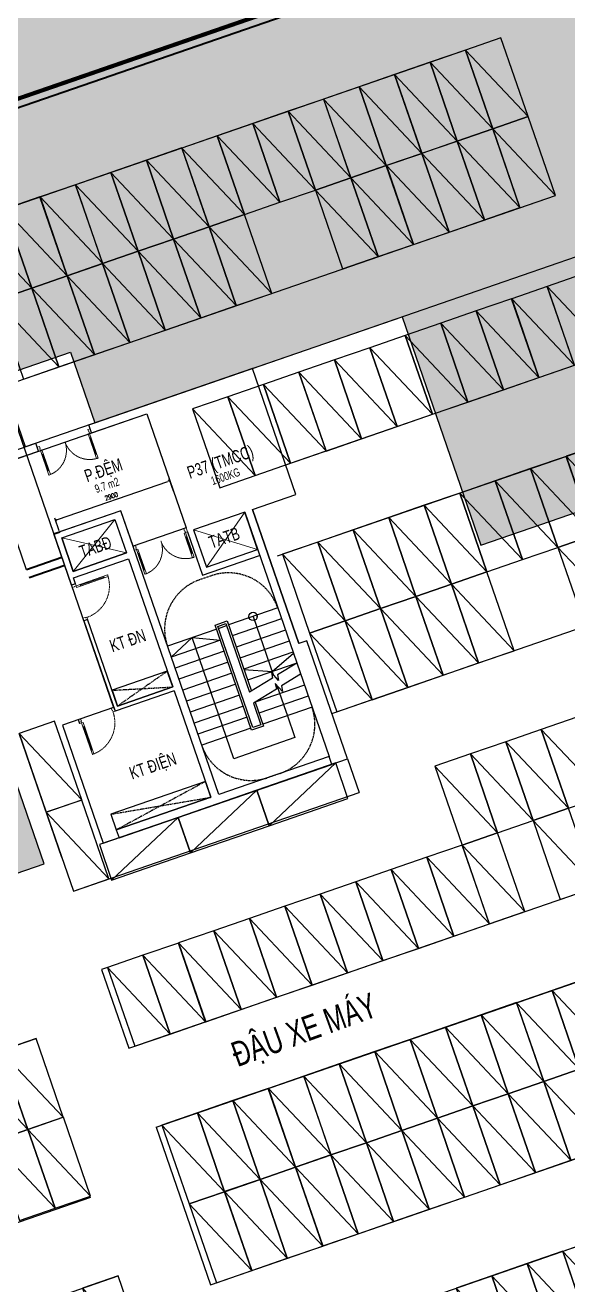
# Model space of a CAD drawing. Header units: millimetres. Extents: x -1534340 to 1713810, y -1348191 to 1114081.
# Drawn here: x 1285277 to 1298295, y -3038 to 27177 of the extents above; entities that cross this region are included whole.
import ezdxf
from ezdxf.enums import TextEntityAlignment as Align

# ---------------------------------------------------------------- set-up
doc = ezdxf.new("R2010")
doc.units = ezdxf.units.MM
doc.header["$LTSCALE"] = 100
doc.header["$PDMODE"] = 32
doc.header["$PDSIZE"] = 2.5
for name, pattern in [('DASHED', [4.5, 3, -1.5]), ('HIDDEN', [0.375, 0.25, -0.125]), ('Xref_ST_MBDV Cot vach 30.7.2022$0$DASHDOT', [1, 0.5, -0.25, 0, -0.25]), ('Xref_ST_MBDV Cot vach 30.7.2022$0$HIDDEN', [0.375, 0.25, -0.125]), ('Xref_ST_MBDV Cot vach 30.7.2022$0$HIDDEN2', [0.1875, 0.125, -0.0625])]:
    doc.linetypes.add(name, pattern=pattern)
doc.layers.add('KT- no plot', color=6, linetype='Continuous', plot=False)
for name, color, linetype in [('KT-Kich thuoc', 9, 'Continuous'), ('xe cơ khí', 251, 'Continuous'), ('xemay', 39, 'Continuous'), ('Xref_ST_MBDV Cot vach 30.7.2022$0$A-FLOR-STRS-ARROW', 8, 'Continuous'), ('Xref_ST_MBDV Cot vach 30.7.2022$0$IDEA - dim', 251, 'Continuous'), ('Xref_ST_MBDV Cot vach 30.7.2022$0$KT-Khuat', 9, 'Xref_ST_MBDV Cot vach 30.7.2022$0$HIDDEN'), ('Xref_ST_MBDV Cot vach 30.7.2022$0$KT-Net manh', 139, 'Continuous'), ('Xref_ST_MBDV Cot vach 30.7.2022$0$KT-Text', 7, 'Continuous'), ('Xref_ST_MBDV Cot vach 30.7.2022$0$KT-Thay', 7, 'Continuous'), ('Xref_ST_MBDV Cot vach 30.7.2022$0$Xref_ST_MBDV Cot vach 30.7.2022|Xref_ST_MBDV Cot vach 30.7.2022|Xref_ST_MBDV Cot vach 30.7.2022|Xref_ST_MBDV Cot vach 30.7.2022|A-WALL-PATT', 251, 'Continuous'), ('Xref_ST_MBDV Cot vach 30.7.2022$0$Xref_ST_MBDV Cot vach 30.7.2022|Xref_ST_MBDV Cot vach 30.7.2022|Xref_ST_MBDV Cot vach 30.7.2022|Xref_ST_MBDV Cot vach 30.7.2022|Site_plot line', 1, 'Xref_ST_MBDV Cot vach 30.7.2022$0$DASHDOT')]:
    doc.layers.add(name, color=color, linetype=linetype)
for name, color, linetype, lineweight in [('KT-Net cat', 1, 'Continuous', 40), ('KT-Net thay', 7, 'Continuous', 15), ('SPE-MEP-HVAC', 140, 'Continuous', 0), ('Xref_ST_MBDV Cot vach 30.7.2022$0$CUA', 37, 'Continuous', 13)]:
    doc.layers.add(name, color=color, linetype=linetype, lineweight=lineweight)
doc.styles.add('Xref_ST_MBDV Cot vach 30.7.2022$0$Arial', font='arial.ttf', dxfattribs={"width": 0.7})
doc.styles.add('Xref_ST_MBDV Cot vach 30.7.2022$0$xref.N.Cot vach tang N2$0$DIM', font='vnsimli.shx', dxfattribs={"width": 0.7})
doc.dimstyles.new('Xref_ST_MBDV Cot vach 30.7.2022$0$xref.N.Cot vach tang N2$0$CCU 1-100 A1', dxfattribs={"dimscale": 100, "dimtxt": 2.2, "dimasz": 1, "dimexe": 1, "dimexo": 0, "dimgap": 1, "dimtad": 1, "dimdec": 0, "dimdsep": 46, "dimtxsty": 'Xref_ST_MBDV Cot vach 30.7.2022$0$xref.N.Cot vach tang N2$0$DIM', "dimblk1": 'Xref_ST_MBDV Cot vach 30.7.2022$0$xref.N.Cot vach tang N2$0$_ARCHTICK', "dimblk2": 'Xref_ST_MBDV Cot vach 30.7.2022$0$xref.N.Cot vach tang N2$0$_ARCHTICK', "dimsah": 1, "dimcen": 0, "dimdle": 1, "dimclrd": 256, "dimclre": 256, "dimclrt": 31, "dimadec": 0, "dimazin": 0, "dimtfac": 1, "dimtdec": 0, "dimtix": 1, "dimtmove": 2, "dimatfit": 3, "dimldrblk": 'Xref_ST_MBDV Cot vach 30.7.2022$0$xref.N.Cot vach tang N2$0$_ARCHTICK', "dimfxl": 8, "dimtolj": 1, "dimarcsym": 0})

# ---------------------------------------------------------------- blocks, each defined once
blk = doc.blocks.new('*U2314')
for p, q in [((-1260, 525), (-1300, 525)), ((-1280, 100), (-1280, 525)), ((-90, 525), (-50, 525)), ((-70, 100), (-70, 525)), ((-1260, 100), (-1300, 100)), ((-90, 100), (-50, 100))]:
    blk.add_line(p, q)
for points in [[(-1300, 0), (-1260, 0), (-1260, 625), (-1300, 625)], [(-50, 0), (-90, 0), (-90, 625), (-50, 625)], [(-1350, -100), (-1290, -100), (-1290, -40), (-1300, -40), (-1300, 0), (-1350, 0)], [(0, -100), (-60, -100), (-60, -40), (-50, -40), (-50, 0), (0, 0)]]:
    blk.add_lwpolyline(points, close=True)
at = {"linetype": 'Xref_ST_MBDV Cot vach 30.7.2022$0$HIDDEN2'}
for centre, start, end in [((-1300, 0), 0, 90), ((-50, 0), 90, 180)]:
    blk.add_arc(centre, 625, start, end, dxfattribs=at)
blk = doc.blocks.new('*U576')
blk.add_line((-70, 100), (-70, 700))
for points in [[(-50, 0), (-50, 800), (-90, 800), (-90, 0)], [(-50, 100), (-90, 100), (-90, 700), (-50, 700)], [(-900, -100), (-840, -100), (-840, -40), (-850, -40), (-850, 0), (-900, 0)], [(0, -100), (-60, -100), (-60, -40), (-50, -40), (-50, 0), (0, 0)]]:
    blk.add_lwpolyline(points, close=True)
at = {"linetype": 'Xref_ST_MBDV Cot vach 30.7.2022$0$HIDDEN'}
blk.add_arc((-50, 0), 800, 90, 180, dxfattribs=at)
blk = doc.blocks.new('*U193')
blk.add_line((-70, -100), (-70, -700))
for points in [[(-900, 100), (-840, 100), (-840, 40), (-850, 40), (-850, 0), (-900, 0)], [(-50, 0), (-50, -800), (-90, -800), (-90, 0)], [(0, 100), (-60, 100), (-60, 40), (-50, 40), (-50, 0), (0, 0)], [(-50, -100), (-90, -100), (-90, -700), (-50, -700)]]:
    blk.add_lwpolyline(points, close=True)
at = {"linetype": 'Xref_ST_MBDV Cot vach 30.7.2022$0$HIDDEN'}
blk.add_arc((-50, 0), 800, 180, 270, dxfattribs=at)
blk = doc.blocks.new('tuongnam')
at = {"layer": 'Defpoints'}
for points in [[(-49186.3, 17807.4), (-47910.2, 18248), (-47632.8, 17444.5), (-48908.9, 17003.9)], [(-45715.9, 17101.3), (-44487.1, 17525.5), (-44797.1, 18423.5), (-46025.9, 17999.3)]]:
    blk.add_lwpolyline(points, close=True, dxfattribs=at)
at = {"layer": 'SPE-MEP-HVAC', "linetype": 'HIDDEN', "ltscale": 1500}
for p, q in [((-48908.9, 17003.9), (-47910.2, 18248)), ((-45715.9, 17101.3), (-44797.1, 18423.5)), ((-46025.9, 17999.3), (-44487.1, 17525.5)), ((-49186.3, 17807.4), (-47632.8, 17444.5))]:
    blk.add_line(p, q, dxfattribs=at)
at = {"layer": 'Xref_ST_MBDV Cot vach 30.7.2022$0$A-FLOR-STRS-ARROW'}
for points in [[(-43547.2, 14803.2), (-44006.4, 14519.9), (-43983.3, 14386.3), (-44156.3, 14578.9), (-44129.3, 14444.1), (-44681, 14103.7)], [(-43455.5, 14537.7), (-43914.7, 14254.4), (-43891.6, 14120.8), (-44064.6, 14313.4), (-44037.6, 14178.6), (-44589.3, 13838.2)]]:
    blk.add_lwpolyline(points, dxfattribs=at)
at = {"layer": 'Xref_ST_MBDV Cot vach 30.7.2022$0$IDEA - dim', "color": 1}
for p, q in [((-48535.4, 20518.2), (-47212, 20975.1)), ((-48470.1, 20329.2), (-47146.7, 20786.1)), ((-48470.1, 20329.2), (-48535.4, 20518.2)), ((-47910.2, 18248), (-47632.8, 17444.5)), ((-46167.7, 17950.3), (-45808.7, 16910.6)), ((-49186.3, 17807.4), (-48908.9, 17003.9)), ((-48908.9, 17003.9), (-47632.8, 17444.5)), ((-48907.2, 16845.8), (-47583.9, 17302.7)), ((-47583.9, 17302.7), (-46523.3, 14230.6)), ((-45808.7, 16910.6), (-44438.1, 17383.8)), ((-48858.3, 16704), (-48907.2, 16845.8)), ((-48659.1, 15820.7), (-48564.6, 15853.3)), ((-48659.1, 15820.7), (-47908.5, 13646.6)), ((-47846.6, 13773.8), (-48564.6, 15853.3)), ((-46523.3, 14230.6), (-47846.6, 13773.8)), ((-46490.6, 14136.1), (-47908.5, 13646.6)), ((-46490.6, 14136.1), (-45609.5, 11583.9)), ((-48791.9, 13447.4), (-48759.2, 13352.9))]:
    blk.add_line(p, q, dxfattribs=at)
for points in [[(-45609.5, 11583.9), (-47878.1, 10800.7), (-47812.8, 10611.7), (-42708.5, 12373.9), (-42773.7, 12563), (-45420.5, 11649.2), (-47770.1, 18455), (-49235.3, 17949.2)], [(-44608, 18488.8), (-43498.5, 15275)], [(-49186.3, 17807.4), (-47910.2, 18248)], [(-44797.1, 18423.5), (-42773.7, 12563)], [(-48858.3, 16704), (-48952.8, 16671.4), (-49377.1, 17900.2)], [(-46025.9, 17999.3), (-45715.9, 17101.3), (-44487.1, 17525.5)]]:
    blk.add_lwpolyline(points, dxfattribs=at)
at = {"layer": 'Xref_ST_MBDV Cot vach 30.7.2022$0$KT-Khuat', "linetype": 'Xref_ST_MBDV Cot vach 30.7.2022$0$HIDDEN'}
for p, q in [((-46653.8, 14608.7), (-47846.6, 13773.8)), ((-47977.2, 14151.9), (-46523.3, 14230.6)), ((-45740, 11962), (-47878.1, 10800.7)), ((-48008.6, 11178.8), (-45609.5, 11583.9))]:
    blk.add_line(p, q, dxfattribs=at)
at = {"layer": 'Xref_ST_MBDV Cot vach 30.7.2022$0$KT-Net manh'}
blk.add_line((-44499.2, 15893.4), (-44500.3, 15955.2), dxfattribs=at)
blk.add_line((-44499.2, 15893.4), (-44500.3, 15955.2), dxfattribs=at)
at = {"layer": 'Xref_ST_MBDV Cot vach 30.7.2022$0$KT-Net manh', "linetype": 'Xref_ST_MBDV Cot vach 30.7.2022$0$HIDDEN'}
for points in [[(-44004.1, 16126.6, 0.4141313), (-45593.3, 16900.3), (-45877.4, 16802.2, 0.4141313), (-46650.8, 15212.8, 1.0000292)], [(-43181.7, 13744.5, -0.4141313), (-43955, 12155.1), (-44239.2, 12057.1, -0.4141313), (-45828.4, 12830.8, -1.0000292)]]:
    blk.add_lwpolyline(points, format="xyb", dxfattribs=at)
at = {"layer": 'Xref_ST_MBDV Cot vach 30.7.2022$0$KT-Net manh'}
for points in [[(-44594.9, 15922.6), (-44115.1, 14533.1)], [(-46559.4, 14948.1), (-46060, 15416.8), (-45377.8, 15356.1)], [(-44023.5, 14267.6), (-43811.6, 13654), (-43779, 13559.5), (-43591.4, 13016), (-45056.5, 12510.2), (-46060, 15416.8)], [(-44817.1, 14651.3), (-44138, 14599.3), (-43628.7, 15039.5)]]:
    blk.add_lwpolyline(points, dxfattribs=at)
blk.add_circle((-44594.9, 15922.6), 100, dxfattribs=at)
blk.add_circle((-44594.9, 15922.6), 100, dxfattribs=at)
at = {"layer": 'Xref_ST_MBDV Cot vach 30.7.2022$0$KT-Thay', "extrusion": (-1.21212e-08, -4.22423e-09, 1)}
for p, q in [((-44004.1, 16126.6), (-45185.6, 15718.6)), ((-43912.7, 15861.9), (-45094.3, 15454)), ((-45469.2, 15620.7), (-46650.8, 15212.8)), ((-43821.3, 15597.2), (-45002.9, 15189.3)), ((-45377.8, 15356.1), (-46559.4, 14948.1)), ((-43729.9, 15332.6), (-44911.5, 14924.6)), ((-45286.5, 15091.4), (-46468, 14683.5)), ((-45195.1, 14826.7), (-46376.6, 14418.8)), ((-43638.6, 15067.9), (-44820.1, 14660)), ((-45103.7, 14562.1), (-46285.3, 14154.1)), ((-43547.2, 14803.2), (-44728.8, 14395.3)), ((-45012.3, 14297.4), (-46193.9, 13889.5)), ((-43364.4, 14273.9), (-44546, 13866)), ((-44921, 14032.7), (-46102.5, 13624.8)), ((-43273.1, 14009.2), (-44454.6, 13601.3)), ((-44829.6, 13768), (-46011.1, 13360.1)), ((-43181.7, 13744.5), (-44363.2, 13336.6)), ((-44738.2, 13503.4), (-45919.8, 13095.4)), ((-44646.8, 13238.7), (-45828.4, 12830.8))]:
    blk.add_line(p, q, dxfattribs=at)
at = {"layer": 'Xref_ST_MBDV Cot vach 30.7.2022$0$KT-Thay'}
blk.add_line((-45421.9, 15637.1), (-45232.9, 15702.3), dxfattribs=at)
for points in [[(-44545.7, 13865.1), (-44346.9, 13289.3), (-44630.5, 13191.4), (-45501.8, 15715.3), (-45218.3, 15813.2), (-44637.4, 14130.6)], [(-44589.3, 13838.2), (-44410.5, 13320.3), (-44599.6, 13255), (-45438.3, 15684.3), (-45249.2, 15749.6), (-44681, 14103.7)]]:
    blk.add_lwpolyline(points, dxfattribs=at)
for points in [[(-46523.3, 14230.6), (-46653.8, 14608.7), (-47977.2, 14151.9), (-47846.6, 13773.8)], [(-45609.5, 11583.9), (-45740, 11962), (-48008.6, 11178.8), (-47878.1, 10800.7)]]:
    blk.add_lwpolyline(points, close=True, dxfattribs=at)
at = {"layer": 'Xref_ST_MBDV Cot vach 30.7.2022$0$CUA', "xscale": -1}
for name, p, rotation in [('*U2314', (-48470.1, 20329.2), 199.0471379530761), ('*U2314', (-46167.7, 17950.3), 199.0471379530761), ('*U576', (-48858.3, 16704), 289.0471379551669), ('*U193', (-48759.2, 13352.9), 19.04713795517583)]:
    blk.add_blockref(name, p, dxfattribs=dict(at, rotation=rotation))
at = {"layer": 'Xref_ST_MBDV Cot vach 30.7.2022$0$KT-Text', "style": 'Xref_ST_MBDV Cot vach 30.7.2022$0$Arial', "width": 0.7}
for s, height, p in [('P37 (TMCC)', 300, (-45333.9, 19489.6)), ('1600KG', 200, (-45226.6, 19188.4)), ('TABĐ', 300, (-48329.3, 17446.3)), ('TATB', 300, (-45240, 17666.5)), ('KT ĐN', 300, (-47554.8, 15202.9)), ('KT ĐIỆN', 300, (-46952.3, 12197.8))]:
    blk.add_text(s, height=height, rotation=19.04714, dxfattribs=at).set_placement(p, align=Align.CENTER)
blk = doc.blocks.new('Xref_ST_MBDV Cot vach 30.7.2022$0$Tuong Vay01-flat-1')
at = {"layer": 'Xref_ST_MBDV Cot vach 30.7.2022$0$Xref_ST_MBDV Cot vach 30.7.2022|Xref_ST_MBDV Cot vach 30.7.2022|Xref_ST_MBDV Cot vach 30.7.2022|Xref_ST_MBDV Cot vach 30.7.2022|A-WALL-PATT'}
h = blk.add_hatch(dxfattribs=at)
h.set_pattern_fill('ACET-2D-VATLIEU04', color=256, scale=50, pattern_type=2)
h.set_pattern_definition([(50, (-11139561.84, -1407213.45), (-225.902474, 189.5546825), [37.5, -412.5]), (355, (-11139561.84, -1407213.45), (32.127212, 367.215716), [30, -330]), (100.4514, (-11139531.95, -1407216.06), (-341.231527, -62.944187), [31.870095, -350.571056]), (46.1842, (-11139561.84, -1407113.45), (-319.180497, 306.252097), [56.25, -618.75]), (96.6356, (-11139517.37, -1407120.34), (-516.995922, -60.144022), [47.805144, -525.8565]), (351.1842, (-11139561.84, -1407113.45), (84.740774, 546.39543), [45, -495]), (21, (-11139511.84, -1407138.45), (-105.680822, 275.3079534), [37.5, -412.5]), (326, (-11139511.84, -1407138.45), (206.128805, 305.59852), [30, -330]), (71.4514, (-11139486.97, -1407155.22), (-328.963765, 110.380101), [31.870095, -350.571056]), (37.5, (-11139561.84, -1407213.45), (-78.1345294, 101.8269012), [0, -326, 0, -335, 0, -331.25]), (7.5, (-11139561.84, -1407213.45), (-23.2793464, 176.824191), [0, -191, 0, -318.5, 0, -126.25]), (327.5, (-11139673.34, -1407213.45), (71.9444175, 112.9301145), [0, -125, 0, -390, 0, -517.5000003]), (317.5, (-11139723.34, -1407213.45), (158.0205496, 172.449169), [0, -162.5, 0, -259, 0, -367.5]), (45, (-11139561.84, -1407213.45), (-150.260191, 150.260191), []), (45, (-11139561.84, -1407152.2), (-150.260191, 150.260191), [])])
h.paths.add_polyline_path([(-82665, -118500), (-81837, -121132), (-80903, -123728), (-79863, -126284), (-78720, -128795), (-77475, -131258), (-76131, -133667), (-74689, -136020), (-73153, -138312), (-71525, -140539), (-69807, -142699), (-68002, -144786), (-66114, -146798), (-64145, -148731), (-62100, -150582), (-59980, -152349), (-57790, -154027), (-55533, -155614), (-53213, -157109), (-50835, -158507), (-48401, -159807), (-45916, -161007), (-43385, -162104), (-40811, -163097), (-38198, -163985), (-35551, -164765), (-32875, -165436), (-30174, -165998), (-27451, -166448), (-24702, -166789), (-4397, -168938), (36420, -167648), (41836, -160719), (12445, -24368), (8473, -9249), (-4719, -5521), (-10557, -9947), (-34021, -27848), (-39777, -32009), (-41249, -35294), (-45787, -38574), (-49368, -38942), (-57644, -44924), (-59845, -46601), (-61969, -48362), (-64020, -50208), (-65993, -52137), (-67887, -54144), (-69696, -56226), (-71420, -58381), (-73054, -60604), (-74596, -62892), (-76043, -65242), (-77394, -67648), (-78645, -70107), (-79794, -72615), (-80841, -75168), (-81782, -77762), (-82617, -80392), (-83343, -83054), (-83961, -85743), (-84468, -88455), (-84865, -91186), (-85149, -93930), (-85321, -96684), (-85381, -99530), (-85329, -102201), (-85163, -104955), (-84886, -107701), (-84496, -110432), (-83996, -113146), (-83385, -115836)], flags=16)
h.paths.add_polyline_path([(-83625, -118781), (-82785, -121452), (-81837, -124086), (-80781, -126680), (-79621, -129228), (-78358, -131727), (-76994, -134172), (-75531, -136560), (-73973, -138886), (-72320, -141146), (-70577, -143337), (-68746, -145455), (-66829, -147497), (-64832, -149459), (-62755, -151337), (-60604, -153130), (-58382, -154833), (-56092, -156444), (-53738, -157960), (-51324, -159379), (-48854, -160699), (-46333, -161916), (-43764, -163030), (-41151, -164038), (-38500, -164938), (-35814, -165730), (-33098, -166411), (-30357, -166981), (-27595, -167438), (-24816, -167783), (-4434, -169940), (36920, -168633), (42913, -160966), (13418, -24135), (9295, -8442), (-4926, -4424), (-11163, -9151), (-34617, -27045), (-40580, -31355), (-42052, -34640), (-46156, -37607), (-49737, -37975), (-58240, -44121), (-60467, -45819), (-62623, -47605), (-64704, -49479), (-66707, -51435), (-68628, -53472), (-70465, -55586), (-72214, -57772), (-73872, -60029), (-75437, -62350), (-76905, -64734), (-78276, -67176), (-79545, -69672), (-80712, -72217), (-81774, -74808), (-82729, -77440), (-83576, -80109), (-84314, -82810), (-84940, -85539), (-85455, -88291), (-85857, -91062), (-86146, -93847), (-86321, -96642), (-86382, -99529), (-86328, -102241), (-86160, -105036), (-85879, -107821), (-85484, -110593), (-84976, -113347), (-84356, -116078)])
at = {"layer": 'Xref_ST_MBDV Cot vach 30.7.2022$0$Xref_ST_MBDV Cot vach 30.7.2022|Xref_ST_MBDV Cot vach 30.7.2022|Xref_ST_MBDV Cot vach 30.7.2022|Xref_ST_MBDV Cot vach 30.7.2022|Site_plot line', "ltscale": 5000}
blk.add_arc((-17764, -99529), 69167, 126.14636, 263.7927, dxfattribs=at)
blk = doc.blocks.new('bbbbbee')
at = {"layer": 'Defpoints'}
h = blk.add_hatch(dxfattribs=at)
h.set_pattern_fill('AR-SAND', color=256, scale=500)
h.set_pattern_definition([(37.5, (0, 0), (-31.4967, 963.4119), [0, -760, 0, -850, 0, -812.5]), (7.5, (0, 0), (884.8884, 1411.073), [0, -410, 0, -685, 0, -262.5]), (327.5, (-615, 0), (1557.071, 2.8295), [0, -250, 0, -900, 0, -1175]), (317.5, (-615, 0), (1503.063, 438.838), [0, -125, 0, -590, 0, -675])])
h.paths.add_polyline_path([(264807, 38388), (272180, 40933), (274073, 35451), (280241, 37580), (278348, 43059), (289880, 47041), (287286, 54559), (247798, 40926), (253525, 24336), (263592, 27812), (259874, 38583), (264222, 40084)])
blk.add_lwpolyline([(264807, 38388), (272180, 40933), (274073, 35451), (280241, 37580), (278348, 43059), (289880, 47041), (287286, 54559), (247798, 40926), (253525, 24336), (263592, 27812), (259874, 38583), (264222, 40084)], close=True, dxfattribs=at)
blk = doc.blocks.new('plot bike')
at = {"linetype": 'HIDDEN', "ltscale": 1000}
blk.add_line((0, 450), (2000, -450), dxfattribs=at)
blk.add_lwpolyline([(0, 450), (2000, 450), (2000, -450), (0, -450)], close=True, dxfattribs=at)
blk = doc.blocks.new('bbbwetw')
at = {"layer": 'xemay'}
for p, q in [((273701, 47330), (259073, 42279)), ((260379, 38498), (275857, 43842)), ((268588, 39693), (276363, 42377)), ((269388, 37377), (277163, 40061)), ((269190, 35193), (277815, 38171)), ((270495, 31412), (279121, 34390)), ((264018, 27959), (262990, 30936)), ((270871, 30325), (271148, 29521)), ((264319, 27164), (271148, 29521)), ((265624, 23383), (281079, 28718)), ((266277, 21492), (281732, 26828)), ((252688, 19922), (263400, 23620)), ((267582, 17711), (283037, 23047)), ((268235, 15821), (283690, 21156)), ((258733, 15633), (265367, 17923)), ((266672, 14142), (265367, 17923))]:
    blk.add_line(p, q, dxfattribs=at)
for points in [[(235916, 36168, 0.231969), (284275, 4518), (305944, 2225)], [(252697, 19897, 0.019091), (256608, 17015), (264714, 19814)]]:
    blk.add_lwpolyline(points, format="xyb", dxfattribs=at)
for points in [[(265113, 25322), (264971, 25273), (265624, 23383)], [(266277, 21492), (267582, 17711)]]:
    blk.add_lwpolyline(points, dxfattribs=at)
for p, xscale, rotation in [((274779, 45586), -1, 289.0471379636341), ((273929, 45292), -1, 289.0471379636341), ((273078, 44999), -1, 289.0471379636341), ((272227, 44705), -1, 289.0471379636341), ((271376, 44411), -1, 289.0471379636341), ((270526, 44117), -1, 289.0471379636341), ((269675, 43824), -1, 289.0471379636341), ((275432, 43695), -1, 289.0471379636341), ((268824, 43530), -1, 289.0471379636341), ((274581, 43402), -1, 289.0471379636341), ((267973, 43236), -1, 289.0471379636341), ((273731, 43108), -1, 289.0471379636341), ((267123, 42943), -1, 289.0471379636341), ((272880, 42814), -1, 289.0471379636341), ((266272, 42649), -1, 289.0471379636341), ((272029, 42521), -1, 289.0471379636341), ((265421, 42355), -1, 289.0471379636341), ((271178, 42227), -1, 289.0471379636341), ((264571, 42061), -1, 289.0471379636341), ((262869, 41474), -1, 289.0471379636341), ((263720, 41768), -1, 289.0471379636341), ((268626, 41346), -1, 289.0471379636341), ((267775, 41052), -1, 289.0471379636341), ((266925, 40758), -1, 289.0471379636341), ((266074, 40465), -1, 289.0471379636341), ((265223, 40171), -1, 289.0471379636341), ((264373, 39877), -1, 289.0471379636341), ((276737, 39914), -1, 289.0471379636341), ((263522, 39584), -1, 289.0471379636341), ((275887, 39621), -1, 289.0471379636341), ((275036, 39327), -1, 289.0471379636341), ((274185, 39033), -1, 289.0471379636341), ((273334, 38740), -1, 289.0471379636341), ((271633, 38152), -1, 289.0471379636341), ((272484, 38446), -1, 289.0471379636341), ((270782, 37858), -1, 289.0471379636341), ((269932, 37565), -1, 289.0471379636341), ((269081, 37271), -1, 289.0471379636341), ((268230, 36977), -1, 289.0471379636341), ((277192, 35840), -1, 289.0471379636341), ((276341, 35546), -1, 289.0471379636341), ((275491, 35252), -1, 289.0471379636341), ((274640, 34959), -1, 289.0471379636341), ((273789, 34665), -1, 289.0471379636341), ((272938, 34371), -1, 289.0471379636341), ((272088, 34077), -1, 289.0471379636341), ((271237, 33784), -1, 289.0471379636341), ((276994, 33656), -1, 289.0471379636341), ((270386, 33490), -1, 289.0471379636341), ((274442, 32774), -1, 289.0471379636341), ((273591, 32481), -1, 289.0471379636341), ((272740, 32187), -1, 289.0471379636341), ((271890, 31893), -1, 289.0471379636341), ((271039, 31600), -1, 289.0471379636341), ((264068, 29193), -1, 289.0471379636341), ((276598, 29287), -1, 289.0471379636341), ((275747, 28993), -1, 289.0471379636341), ((274896, 28700), -1, 289.0471379636341), ((270735, 29802), -0.9999999999999999, 19.04713796363412), ((274046, 28406), -1, 289.0471379636341), ((264720, 27302), -1, 289.0471379636341), ((268845, 29149), -0.9999999999999999, 19.04713796363412), ((276400, 27103), -1, 289.0471379636341), ((266954, 28497), -0.9999999999999999, 19.04713796363412), ((274698, 26515), -1, 289.0471379636341), ((273848, 26222), -1, 289.0471379636341), ((272997, 25928), -1, 289.0471379636341), ((272146, 25634), -1, 289.0471379636341), ((271296, 25341), -1, 289.0471379636341), ((270445, 25047), -1, 289.0471379636341), ((269594, 24753), -1, 289.0471379636341), ((268743, 24460), -1, 289.0471379636341), ((267893, 24166), -1, 289.0471379636341), ((267042, 23872), -1, 289.0471379636341), ((266191, 23578), -1, 289.0471379636341), ((276855, 23028), -1, 289.0471379636341), ((275153, 22441), -1, 289.0471379636341), ((276004, 22734), -1, 289.0471379636341), ((274302, 22147), -1, 289.0471379636341), ((273452, 21853), -1, 289.0471379636341), ((263627, 21582), -1, 289.0471379636341), ((272601, 21560), -1, 289.0471379636341), ((262776, 21289), -1, 289.0471379636341), ((271750, 21266), -1, 289.0471379636341), ((270899, 20972), -1, 289.0471379636341), ((270049, 20679), -1, 289.0471379636341), ((276657, 20844), -1, 289.0471379636341), ((269198, 20385), -1, 289.0471379636341), ((275806, 20550), -1, 289.0471379636341), ((268347, 20091), -1, 289.0471379636341), ((274955, 20257), -1, 289.0471379636341), ((267497, 19797), -1, 289.0471379636341), ((274104, 19963), -1, 289.0471379636341), ((264280, 19692), -1, 289.0471379636341), ((273254, 19669), -1, 289.0471379636341), ((263429, 19398), -1, 289.0471379636341), ((272403, 19375), -1, 289.0471379636341), ((271552, 19082), -1, 289.0471379636341), ((270701, 18788), -1, 289.0471379636341), ((269851, 18494), -1, 289.0471379636341), ((268149, 17907), -1, 289.0471379636341), ((269000, 18201), -1, 289.0471379636341), ((277111, 16769), -1, 289.0471379636341), ((276260, 16476), -1, 289.0471379636341), ((275410, 16182), -1, 289.0471379636341), ((265594, 15886), -1, 289.0471379636341), ((274559, 15888), -1, 289.0471379636341)]:
    blk.add_blockref('plot bike', p, dxfattribs=dict(at, xscale=xscale, rotation=rotation))
blk = doc.blocks.new('cot')
at = {"layer": 'xe cơ khí'}
for points in [[(11052751, 1251358), (11053091, 1251358), (11053091, 1250978), (11052751, 1250978)], [(11052801, 1251268), (11053001, 1251268), (11053001, 1251252), (11052801, 1251252)], [(11052801, 1251268), (11053001, 1251268), (11053001, 1251068), (11052801, 1251068)], [(11052921, 1251252), (11052921, 1251084), (11052881, 1251084), (11052881, 1251252)], [(11052801, 1251084), (11053001, 1251084), (11053001, 1251068), (11052801, 1251068)]]:
    blk.add_lwpolyline(points, close=True, dxfattribs=at)
blk = doc.blocks.new('bbbb5')
at = {"layer": 'xe cơ khí'}
for points in [[(7840, 6380), (7460, 6380), (7460, 6000), (7840, 6000)], [(175, 6090), (275, 6090), (275, 290), (175, 290)], [(7550, 6290), (250, 6290), (250, 6090), (7550, 6090)], [(2525, 6090), (2625, 6090), (2625, 290), (2525, 290)], [(2675, 6090), (2775, 6090), (2775, 290), (2675, 290)], [(5025, 6090), (5125, 6090), (5125, 290), (5025, 290)], [(5175, 6090), (5275, 6090), (5275, 290), (5175, 290)], [(7625, 6090), (7525, 6090), (7525, 290), (7625, 290)], [(7750, 6290), (7550, 6290), (7550, 6274), (7750, 6274)], [(7750, 6290), (7550, 6290), (7550, 6090), (7750, 6090)], [(7750, 6106), (7550, 6106), (7550, 6090), (7750, 6090)], [(7630, 6274), (7630, 6106), (7670, 6106), (7670, 6274)], [(7675, 6090), (7775, 6090), (7775, 290), (7675, 290)], [(7750, 6290), (12550, 6290), (12550, 6090), (7750, 6090)], [(10125, 6090), (10025, 6090), (10025, 290), (10125, 290)], [(10275, 6090), (10175, 6090), (10175, 290), (10275, 290)], [(12625, 6090), (12525, 6090), (12525, 290), (12625, 290)], [(7840, 380), (7460, 380), (7460, 0), (7840, 0)], [(250, 290), (7550, 290), (7550, 90), (250, 90)], [(7750, 290), (7550, 290), (7550, 274), (7750, 274)], [(7750, 290), (7550, 290), (7550, 90), (7750, 90)], [(7750, 106), (7550, 106), (7550, 90), (7750, 90)], [(7630, 274), (7630, 106), (7670, 106), (7670, 274)], [(12550, 290), (7750, 290), (7750, 90), (12550, 90)]]:
    blk.add_lwpolyline(points, close=True, dxfattribs=at)
for p in [(-11052751, -1244978), (-11052751, -1250978)]:
    blk.add_blockref('cot', p, dxfattribs=at)
at = {"layer": 'xe cơ khí', "xscale": -1}
for p in [(11065551, -1244978), (11065551, -1250978)]:
    blk.add_blockref('cot', p, dxfattribs=at)
blk = doc.blocks.new('jfgjghjfgjgfgjd')
at = {"layer": 'xe cơ khí', "rotation": 199.047137940156}
blk.add_blockref('bbbb5', (-44009, -112593), dxfattribs=at)
blk = doc.blocks.new('Xref_ST_MBDV Cot vach 30.7.2022$0$xref.N.Cot vach tang N2$0$_Open90')
at = {"color": 0, "linetype": 'ByBlock', "lineweight": -2}
for p, q in [((0, 0), (-1, 0)), ((-0.5, 0.5), (0, 0)), ((0, 0), (-0.5, -0.5))]:
    blk.add_line(p, q, dxfattribs=at)
blk = doc.blocks.new('*D2302')
at = {"layer": 'Defpoints', "color": 5, "transparency": 16777216}
for p, q in [((1286054, 15321), (1288701, 16235)), ((1288837, 15996), (1288732, 16299)), ((1286096, 15049), (1285991, 15352))]:
    blk.add_line(p, q, dxfattribs=at)
at = {"layer": 'Defpoints', "color": 0, "transparency": 16777216}
for p in [(1288748, 16252), (1288837, 15996), (1286096, 15049)]:
    blk.add_point(p, dxfattribs=at)
at = {"layer": 'Defpoints', "color": 5, "transparency": 16777216, "xscale": 50, "yscale": 50, "zscale": 50}
for p, rotation in [((1288748, 16252), 19.04713795698206), ((1286007, 15305), 199.0471379569821)]:
    blk.add_blockref('Xref_ST_MBDV Cot vach 30.7.2022$0$xref.N.Cot vach tang N2$0$_Open90', p, dxfattribs=dict(at, rotation=rotation))
at = {"layer": 'Defpoints', "color": 5, "transparency": 16777216, "insert": (1287344, 15878), "char_height": 110, "attachment_point": 5, "rotation": 19.0471, "style": 'Xref_ST_MBDV Cot vach 30.7.2022$0$xref.N.Cot vach tang N2$0$DIM'}
blk.add_mtext('\\A1;2900', dxfattribs=at)
blk = doc.blocks.new('Xref_ST_MBDV Cot vach 30.7.2022$0$xref.N.Cot vach tang N2$0$_ARCHTICK')
at = {"color": 0, "linetype": 'ByBlock', "const_width": 0.15}
blk.add_lwpolyline([(-0.5, -0.5), (0.5, 0.5)], dxfattribs=at)

msp = doc.modelspace()

# ---------------------------------------------------------------- hatches: boundary and pattern name
at = {"layer": 'KT-Kich thuoc', "true_color": 0x939598}
h = msp.add_hatch(color=252, dxfattribs=at)
h.dxf.hatch_style = 1
h.paths.add_polyline_path([(1326834.7, 42677.3), (1323603.9, 52035.2), (1328519.2, 53732.2), (1331750, 44374.3)], flags=16)
h.paths.add_polyline_path([(1255832.6, 15307.5), (1253549.6, 19631.1), (1252406.4, 22142.3), (1251366.6, 24698.1), (1250431.9, 27294.1), (1249603.8, 29926.1), (1248883.9, 32589.7), (1248273.2, 35280.5), (1247772.8, 37994), (1247643.5, 38901.7), (1246914.4, 47561.1), (1246994.6, 52488.8), (1247298.4, 56215.6), (1247404.7, 57240.5), (1247800.9, 59971.1), (1248308.2, 62683.3), (1248925.8, 65372.5), (1249042.3, 65799.3), (1252239.3, 63159.1), (1267698.6, 50003.2), (1287884.1, 74445.6), (1295792.2, 67914.4), (1317246.2, 61852.1), (1323940.8, 64169), (1327052.6, 63289.7), (1335944.5, 94757.5), (1342690.9, 92851.2), (1344604.1, 93263.6), (1343338.8, 92075.8), (1340243.5, 81121.8), (1353360.4, 83949.2), (1364383.1, 32812.9), (1344729.8, 28598.7), (1345153.5, 26633), (1357509.7, 29296.4), (1358046.3, 26854.7), (1365329.4, 28422.8), (1367499.4, 18355.7), (1347850.7, 14120.4), (1340143.9, 15005.7), (1327855.7, 10763.2), (1327676.2, 11283.1), (1326967.2, 11038.3), (1318074.3, 36796.4)])

# ---------------------------------------------------------------- linework, layer by layer
at = {"layer": 'Defpoints'}
msp.add_lwpolyline([(1263291, 4769), (1266922.4, 9758.7), (1268546.3, 7864.5), (1270263.7, 6018.2), (1270745.8, 6464.2), (1274360.6, 3137.8), (1275853.9, 3653.3), (1270191.8, 20053.4), (1282716.3, 24377.5), (1287399.4, 10813.2), (1286170.6, 10388.9), (1287149.6, 7553.2), (1293010.2, 9576.5), (1292031.1, 12412.3), (1291842.1, 12347), (1290732.5, 15560.8), (1291772.3, 15919.8), (1290728, 18944.6), (1285288, 17065.6), (1282758.8, 24391.3), (1309301.5, 33556)], dxfattribs=at)
msp.add_lwpolyline([(1284460.1, 16569), (1288193.8, 17858.1), (1289140.2, 15116.9), (1287864.1, 14676.3), (1287570.4, 15527), (1285963.5, 14972.3), (1286159.3, 14405.1), (1285308.6, 14111.4)], close=True, dxfattribs=at)
at = {"layer": 'KT- no plot', "linetype": 'DASHED', "ltscale": 100, "const_width": 100}
msp.add_lwpolyline([(1254872.4, 14976), (1318074.3, 36796.4)], dxfattribs=at)
at = {"layer": 'KT-Net cat'}
for p, q in [((1255832.6, 15307.5), (1318074.3, 36796.4)), ((1255897.8, 15118.5), (1317950.5, 36542)), ((1285963.5, 14972.3), (1286105.3, 15021.2)), ((1286159.3, 14405.1), (1285308.6, 14111.4)), ((1286224.5, 14216.1), (1285373.8, 13922.3))]:
    msp.add_line(p, q, dxfattribs=at)
at = {"layer": 'KT-Net thay', "linetype": 'HIDDEN', "ltscale": 3000}
msp.add_lwpolyline([(1318074.3, 36796.4), (1255832.6, 15307.5), (1253549.6, 19631.1), (1252406.4, 22142.3), (1251366.6, 24698.1), (1250431.9, 27294.1), (1249603.8, 29926.1), (1248883.9, 32589.7), (1248273.2, 35280.5), (1247772.8, 37994), (1247643.5, 38901.7), (1246914.4, 47561.1), (1246994.6, 52488.8), (1247298.4, 56215.6), (1247404.7, 57240.5)], dxfattribs=at)
at = {"layer": 'Xref_ST_MBDV Cot vach 30.7.2022$0$IDEA - dim', "color": 1}
for p, q in [((1286805.2, 17590.3), (1288128.5, 18047.2)), ((1286870.4, 17401.2), (1288193.8, 17858.1)), ((1286870.4, 17401.2), (1286805.2, 17590.3)), ((1284394.8, 16758.1), (1285529.1, 17149.7)), ((1284460.1, 16569), (1285594.4, 16960.7)), ((1285594.4, 16960.7), (1285529.1, 17149.7))]:
    msp.add_line(p, q, dxfattribs=at)

# ---------------------------------------------------------------- block references
msp.add_blockref('Xref_ST_MBDV Cot vach 30.7.2022$0$Tuong Vay01-flat-1', (1332269.3, 148426.1))
at = {"layer": 'Defpoints'}
msp.add_blockref('bbbbbee', (1022139.5, -20748.4), dxfattribs=at)
at = {"layer": 'KT-Net cat', "linetype": 'DASHED'}
msp.add_blockref('jfgjghjfgjgfgjd', (1332115.1, 148553.5), dxfattribs=at)
at = {"layer": 'KT-Net cat'}
msp.add_blockref('tuongnam', (1335340.5, -2928), dxfattribs=at)
at = {"layer": 'xemay'}
msp.add_blockref('bbbwetw', (1022139.5, -20748.4), dxfattribs=at)
at = {"layer": 'Xref_ST_MBDV Cot vach 30.7.2022$0$CUA', "xscale": -1, "rotation": 199.0471379530761}
msp.add_blockref('*U2314', (1286870.4, 17401.2), dxfattribs=at)

# ---------------------------------------------------------------- texts
at = {"layer": 'Xref_ST_MBDV Cot vach 30.7.2022$0$KT-Text', "style": 'Xref_ST_MBDV Cot vach 30.7.2022$0$Arial', "width": 0.7}
msp.add_text('P.ĐỆM', height=300, rotation=19.04714, dxfattribs=at).set_placement((1287201.8, 16362.6), align=Align.CENTER)
at = {"layer": 'Xref_ST_MBDV Cot vach 30.7.2022$0$KT-Text', "color": 1, "style": 'Xref_ST_MBDV Cot vach 30.7.2022$0$Arial', "width": 0.7}
msp.add_text('9.7 m2', height=200, rotation=19.04714, dxfattribs=at).set_placement((1287270.5, 16048), align=Align.CENTER)
at = {"layer": 'Xref_ST_MBDV Cot vach 30.7.2022$0$KT-Text', "style": 'Xref_ST_MBDV Cot vach 30.7.2022$0$Arial', "width": 0.7}
msp.add_text('ĐẬU XE MÁY', height=600, rotation=20, dxfattribs=at).set_placement((1290266.7, 2462.6), align=Align.MIDDLE_LEFT)

# ---------------------------------------------------------------- dimensions: what is measured, and where the dimension line sits
at = {"layer": 'Defpoints', "color": 5}
dim = msp.add_linear_dim(base=(1288748.5, 16251.5), p1=(1286095.6, 15049.3), p2=(1288836.8, 15995.7), angle=19.04714, dimstyle='Xref_ST_MBDV Cot vach 30.7.2022$0$xref.N.Cot vach tang N2$0$CCU 1-100 A1', override={"dimscale": 50, "dimblk1": 'Xref_ST_MBDV Cot vach 30.7.2022$0$xref.N.Cot vach tang N2$0$_Open90', "dimblk2": 'Xref_ST_MBDV Cot vach 30.7.2022$0$xref.N.Cot vach tang N2$0$_Open90', "dimclrd": 5, "dimclre": 5, "dimclrt": 5, "dimlwd": 65535, "dimlwe": 65535}, dxfattribs=at)
dim.commit()
dim.dimension.update_dxf_attribs({"geometry": '*D2302', "text_midpoint": (1287343.6, 15877.6)})

doc.saveas('drawing.dxf')
